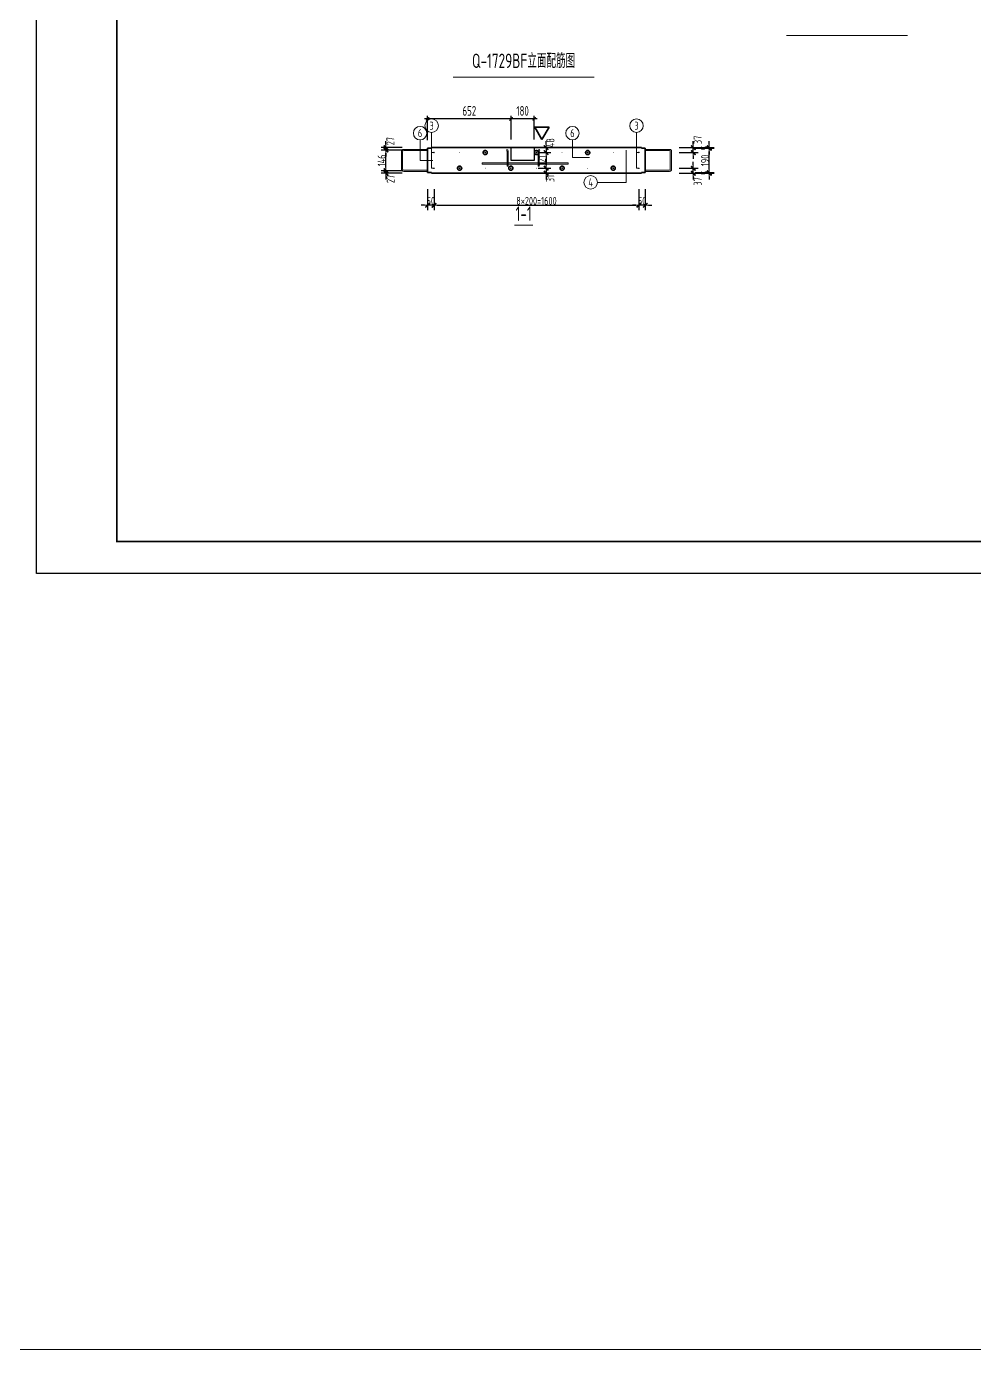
# Model space of a CAD drawing. Extents: x -85320 to 1679916, y -1321939 to 627.
# Drawn here: x 1023221 to 1052837, y -1211112 to -1169789 of the extents above; entities that cross this region are included whole.
import ezdxf
from ezdxf.enums import TextEntityAlignment as Align

# ---------------------------------------------------------------- set-up
doc = ezdxf.new("R2010")
doc.units = 0
doc.header["$LTSCALE"] = 1000
doc.linetypes.add('点划线', pattern=[1850, 1200, -300, 50, -300])
for name, color, linetype in [('BORDER', 7, 'Continuous'), ('TH', 7, 'Continuous'), ('打印线框', 7, 'Continuous'), ('拉模', 7, 'Continuous')]:
    doc.layers.add(name, color=color, linetype=linetype)
for name, color, linetype, lineweight in [('直线', 7, 'Continuous', 18), ('预制墙图名', 7, 'Continuous', 18), ('预制墙墙身水平筋', 130, 'Continuous', 18), ('预制墙墙身纵向受力筋', 1, 'Continuous', 18), ('预制墙墙身纵向非受力筋', 94, 'Continuous', 18), ('预制墙墙身附加筋', 94, 'Continuous', 18), ('预制墙拉筋', 130, 'Continuous', 18), ('预制墙详图孔洞', 9, '点划线', 18), ('预制墙详图标注', 3, 'Continuous', 18), ('预制墙详图轮廓', 3, 'Continuous', 35)]:
    doc.layers.add(name, color=color, linetype=linetype, lineweight=lineweight)
doc.styles.add('TSSD_Dimension', font='tssdeng.shx', dxfattribs={"width": 0.7, "bigfont": 'hztxt.shx'})
doc.styles.add('中西文等高字体', font='hztxt_e.shx', dxfattribs={"width": 0.7, "bigfont": 'hbhz.shx'})
doc.styles.add('样式 1', font='yjkeng.shx', dxfattribs={"width": 0.7, "bigfont": 'yjkchn.shx'})
doc.styles.add('样式 2', font='yjkeng.shx', dxfattribs={"width": 0.7, "bigfont": 'yjkchn.shx'})
doc.styles.add('设计院一', font='', dxfattribs={"width": 0.8})
doc.styles.get('设计院一').set_extended_font_data('SimSun')
doc.dimstyles.new('标注', dxfattribs={"dimtxt": 300, "dimasz": 100, "dimexe": 100, "dimexo": 250, "dimgap": 100, "dimtad": 1, "dimdec": 0, "dimlfac": 0.25, "dimzin": 0, "dimdsep": 46, "dimtxsty": 'TSSD_Dimension', "dimblk": 'ARCHTICK', "dimcen": 0, "dimdle": 100, "dimclrt": 7, "dimadec": 0, "dimazin": 0, "dimtfac": 1, "dimtdec": 0, "dimtix": 1, "dimtmove": 2, "dimatfit": 3, "dimfxl": 1, "dimtolj": 1, "dimtzin": 0, "dimarcsym": 0})
doc.dimstyles.new('盈建科结构', dxfattribs={"dimscale": 100, "dimtxt": 2.5, "dimasz": 1, "dimexe": 1.5, "dimexo": 0.625, "dimgap": 0.1, "dimtad": 1, "dimdec": 0, "dimrnd": 1, "dimzin": 0, "dimdsep": 46, "dimtxsty": '样式 1', "dimblk": '_yjkbk', "dimblk1": 'ARCHTICK', "dimblk2": 'ARCHTICK', "dimcen": 0.09, "dimadec": 0, "dimazin": 0, "dimtfac": 1, "dimtdec": 4, "dimtix": 1, "dimtmove": 2, "dimatfit": 3, "dimfxl": 1, "dimtolj": 1, "dimtzin": 0, "dimarcsym": 0})

# ---------------------------------------------------------------- blocks, each defined once
blk = doc.blocks.new('_yjkbk')
blk.add_line((-1, 0), (1.5, 0))
blk.add_lwpolyline([(-0.7, -0.7, 0.5, 0.5, 0), (0.7, 0.7, 0.5, 0.5, 0)], format="xyseb")
blk = doc.blocks.new('*D4320')
at = {"layer": 'Defpoints', "color": 0, "transparency": 16777216}
for p in [(1042352, -1174872), (1042552, -1174872), (1042352, -1175372)]:
    blk.add_point(p, dxfattribs=at)
at = {"layer": '预制墙详图标注', "color": 0, "lineweight": -2, "transparency": 16777216}
for p, q in [((1042352, -1174872), (1042352, -1175522)), ((1042552, -1174872), (1042552, -1175522)), ((1042252, -1175372), (1042152, -1175372)), ((1042552, -1175372), (1042352, -1175372)), ((1042652, -1175372), (1042752, -1175372))]:
    blk.add_line(p, q, dxfattribs=at)
at = {"layer": '预制墙详图标注', "color": 0, "lineweight": -2, "transparency": 16777216, "xscale": 100, "yscale": 100, "zscale": 100}
blk.add_blockref('_yjkbk', (1042352, -1175372), dxfattribs=at)
at = {"layer": '预制墙详图标注', "color": 0, "lineweight": -2, "transparency": 16777216, "xscale": 100, "yscale": 100, "zscale": 100, "rotation": 180}
blk.add_blockref('_yjkbk', (1042552, -1175372), dxfattribs=at)
at = {"layer": '预制墙详图标注', "color": 0, "transparency": 16777216, "insert": (1042452, -1175362), "char_height": 250, "attachment_point": 8, "style": '样式 1'}
blk.add_mtext('\\A1;50', dxfattribs=at)
blk = doc.blocks.new('_ArchTick')
at = {"color": 0, "linetype": 'ByBlock', "const_width": 0.4}
blk.add_lwpolyline([(-0.5, -0.5), (0.5, 0.5)], dxfattribs=at)
blk = doc.blocks.new('*D4321')
at = {"layer": 'Defpoints', "color": 0, "transparency": 16777216}
for p in [(1035952, -1174872), (1042352, -1174872), (1042352, -1175372)]:
    blk.add_point(p, dxfattribs=at)
at = {"layer": '预制墙详图标注', "color": 0, "lineweight": -2, "transparency": 16777216}
for p, q in [((1035952, -1174934), (1035952, -1175522)), ((1042352, -1174934), (1042352, -1175522)), ((1036052, -1175372), (1042252, -1175372))]:
    blk.add_line(p, q, dxfattribs=at)
at = {"layer": '预制墙详图标注', "color": 0, "lineweight": -2, "transparency": 16777216, "xscale": 100, "yscale": 100, "zscale": 100, "rotation": 180}
blk.add_blockref('_yjkbk', (1035952, -1175372), dxfattribs=at)
at = {"layer": '预制墙详图标注', "color": 0, "lineweight": -2, "transparency": 16777216, "xscale": 100, "yscale": 100, "zscale": 100}
blk.add_blockref('_yjkbk', (1042352, -1175372), dxfattribs=at)
at = {"layer": '预制墙详图标注', "color": 0, "transparency": 16777216, "insert": (1039152, -1175362), "char_height": 250, "attachment_point": 8, "style": '样式 1'}
blk.add_mtext('\\A1;8×200=1600', dxfattribs=at)
blk = doc.blocks.new('*D4322')
at = {"layer": 'Defpoints', "color": 0, "transparency": 16777216}
for p in [(1035752, -1174872), (1035952, -1174872), (1035752, -1175372)]:
    blk.add_point(p, dxfattribs=at)
at = {"layer": '预制墙详图标注', "color": 0, "lineweight": -2, "transparency": 16777216}
for p, q in [((1035752, -1174872), (1035752, -1175522)), ((1035952, -1174872), (1035952, -1175522)), ((1035652, -1175372), (1035552, -1175372)), ((1035952, -1175372), (1035752, -1175372)), ((1036052, -1175372), (1036152, -1175372))]:
    blk.add_line(p, q, dxfattribs=at)
at = {"layer": '预制墙详图标注', "color": 0, "lineweight": -2, "transparency": 16777216, "xscale": 100, "yscale": 100, "zscale": 100}
blk.add_blockref('_yjkbk', (1035752, -1175372), dxfattribs=at)
at = {"layer": '预制墙详图标注', "color": 0, "lineweight": -2, "transparency": 16777216, "xscale": 100, "yscale": 100, "zscale": 100, "rotation": 180}
blk.add_blockref('_yjkbk', (1035952, -1175372), dxfattribs=at)
at = {"layer": '预制墙详图标注', "color": 0, "transparency": 16777216, "insert": (1035852, -1175362), "char_height": 250, "attachment_point": 8, "style": '样式 1'}
blk.add_mtext('\\A1;50', dxfattribs=at)
blk = doc.blocks.new('*D4338')
at = {"layer": 'Defpoints', "color": 0, "transparency": 16777216}
for p in [(1034452, -1174296), (1034952, -1174296), (1034952, -1174372)]:
    blk.add_point(p, dxfattribs=at)
at = {"layer": '预制墙详图标注', "color": 0, "lineweight": -2, "transparency": 16777216}
for p, q in [((1034952, -1174296), (1034302, -1174296)), ((1034952, -1174372), (1034302, -1174372)), ((1034452, -1174196), (1034452, -1174096)), ((1034452, -1174372), (1034452, -1174296)), ((1034452, -1174472), (1034452, -1174572))]:
    blk.add_line(p, q, dxfattribs=at)
at = {"layer": '预制墙详图标注', "color": 0, "lineweight": -2, "transparency": 16777216, "xscale": 100, "yscale": 100, "zscale": 100}
for p, rotation in [((1034452, -1174296), 270), ((1034452, -1174372), 90)]:
    blk.add_blockref('_yjkbk', p, dxfattribs=dict(at, rotation=rotation))
at = {"layer": '预制墙详图标注', "color": 0, "transparency": 16777216, "insert": (1034720, -1174552), "char_height": 250, "attachment_point": 8, "rotation": 90, "style": '样式 1'}
blk.add_mtext('\\A1;27', dxfattribs=at)
blk = doc.blocks.new('*D4339')
at = {"layer": 'Defpoints', "color": 0, "transparency": 16777216}
for p in [(1034452, -1173648), (1034952, -1173648), (1034952, -1174296)]:
    blk.add_point(p, dxfattribs=at)
at = {"layer": '预制墙详图标注', "color": 0, "lineweight": -2, "transparency": 16777216}
for p, q in [((1034952, -1173648), (1034302, -1173648)), ((1034452, -1174196), (1034452, -1173748)), ((1034952, -1174296), (1034302, -1174296))]:
    blk.add_line(p, q, dxfattribs=at)
at = {"layer": '预制墙详图标注', "color": 0, "lineweight": -2, "transparency": 16777216, "xscale": 100, "yscale": 100, "zscale": 100}
for p, rotation in [((1034452, -1173648), 90), ((1034452, -1174296), 270)]:
    blk.add_blockref('_yjkbk', p, dxfattribs=dict(at, rotation=rotation))
at = {"layer": '预制墙详图标注', "color": 0, "transparency": 16777216, "insert": (1034442, -1173972), "char_height": 250, "attachment_point": 8, "rotation": 90, "style": '样式 1'}
blk.add_mtext('\\A1;146', dxfattribs=at)
blk = doc.blocks.new('*D4340')
at = {"layer": 'Defpoints', "color": 0, "transparency": 16777216}
for p in [(1034452, -1173572), (1034952, -1173572), (1034952, -1173648)]:
    blk.add_point(p, dxfattribs=at)
at = {"layer": '预制墙详图标注', "color": 0, "lineweight": -2, "transparency": 16777216}
for p, q in [((1034952, -1173572), (1034302, -1173572)), ((1034452, -1173472), (1034452, -1173372)), ((1034452, -1173648), (1034452, -1173572)), ((1034952, -1173648), (1034302, -1173648)), ((1034452, -1173748), (1034452, -1173848))]:
    blk.add_line(p, q, dxfattribs=at)
at = {"layer": '预制墙详图标注', "color": 0, "lineweight": -2, "transparency": 16777216, "xscale": 100, "yscale": 100, "zscale": 100}
for p, rotation in [((1034452, -1173572), 270), ((1034452, -1173648), 90)]:
    blk.add_blockref('_yjkbk', p, dxfattribs=dict(at, rotation=rotation))
at = {"layer": '预制墙详图标注', "color": 0, "transparency": 16777216, "insert": (1034717, -1173372), "char_height": 250, "attachment_point": 8, "rotation": 90, "style": '样式 1'}
blk.add_mtext('\\A1;27', dxfattribs=at)
blk = doc.blocks.new('*D4358')
at = {"layer": 'Defpoints', "color": 0, "transparency": 16777216}
for p in [(1039203, -1174216), (1039203, -1174372), (1039453, -1174372)]:
    blk.add_point(p, dxfattribs=at)
at = {"layer": '预制墙详图标注', "color": 0, "lineweight": -2, "transparency": 16777216}
for p, q in [((1039203, -1174216), (1039603, -1174216)), ((1039203, -1174372), (1039603, -1174372)), ((1039453, -1174116), (1039453, -1174016)), ((1039453, -1174216), (1039453, -1174372)), ((1039453, -1174472), (1039453, -1174572))]:
    blk.add_line(p, q, dxfattribs=at)
at = {"layer": '预制墙详图标注', "color": 0, "lineweight": -2, "transparency": 16777216, "xscale": 100, "yscale": 100, "zscale": 100}
for p, rotation in [((1039453, -1174216), 270), ((1039453, -1174372), 90)]:
    blk.add_blockref('_yjkbk', p, dxfattribs=dict(at, rotation=rotation))
at = {"layer": '预制墙详图标注', "color": 0, "transparency": 16777216, "insert": (1039713, -1174539), "char_height": 250, "attachment_point": 8, "rotation": 90, "style": '样式 1'}
blk.add_mtext('\\A1;31', dxfattribs=at)
blk = doc.blocks.new('*D4359')
at = {"layer": 'Defpoints', "color": 0, "transparency": 16777216}
for p in [(1039203, -1173728), (1039203, -1174216), (1039453, -1174216)]:
    blk.add_point(p, dxfattribs=at)
at = {"layer": '预制墙详图标注', "color": 0, "lineweight": -2, "transparency": 16777216}
for p, q in [((1039203, -1173728), (1039603, -1173728)), ((1039453, -1173828), (1039453, -1174116)), ((1039203, -1174216), (1039603, -1174216))]:
    blk.add_line(p, q, dxfattribs=at)
at = {"layer": '预制墙详图标注', "color": 0, "lineweight": -2, "transparency": 16777216, "xscale": 100, "yscale": 100, "zscale": 100}
for p, rotation in [((1039453, -1173728), 90), ((1039453, -1174216), 270)]:
    blk.add_blockref('_yjkbk', p, dxfattribs=dict(at, rotation=rotation))
at = {"layer": '预制墙详图标注', "color": 0, "transparency": 16777216, "insert": (1039443, -1173972), "char_height": 250, "attachment_point": 8, "rotation": 90, "style": '样式 1'}
blk.add_mtext('\\A1;121', dxfattribs=at)
blk = doc.blocks.new('*D4360')
at = {"layer": 'Defpoints', "color": 0, "transparency": 16777216}
for p in [(1039203, -1173572), (1039203, -1173728), (1039453, -1173728)]:
    blk.add_point(p, dxfattribs=at)
at = {"layer": '预制墙详图标注', "color": 0, "lineweight": -2, "transparency": 16777216}
for p, q in [((1039203, -1173572), (1039603, -1173572)), ((1039453, -1173472), (1039453, -1173372)), ((1039453, -1173572), (1039453, -1173728)), ((1039203, -1173728), (1039603, -1173728)), ((1039453, -1173828), (1039453, -1173928))]:
    blk.add_line(p, q, dxfattribs=at)
at = {"layer": '预制墙详图标注', "color": 0, "lineweight": -2, "transparency": 16777216, "xscale": 100, "yscale": 100, "zscale": 100}
for p, rotation in [((1039453, -1173572), 270), ((1039453, -1173728), 90)]:
    blk.add_blockref('_yjkbk', p, dxfattribs=dict(at, rotation=rotation))
at = {"layer": '预制墙详图标注', "color": 0, "transparency": 16777216, "insert": (1039713, -1173419), "char_height": 250, "attachment_point": 8, "rotation": 90, "style": '样式 1'}
blk.add_mtext('\\A1;48', dxfattribs=at)
blk = doc.blocks.new('图框1')
at = {"color": 7}
for p, q in [((1433679, -783089), (1425679, -783089)), ((1425679, -783089), (1425679, -823089)), ((1426679, -786689), (1426679, -783089)), ((1427679, -786689), (1427679, -783089)), ((1433679, -783089), (1433679, -823089)), ((1433679, -823089), (1433679, -783089)), ((1433679, -783089), (1433679, -823089)), ((1433679, -823089), (1433679, -783089)), ((1433679, -783989), (1425679, -783989)), ((1433679, -784889), (1425679, -784889)), ((1433679, -785789), (1425679, -785789)), ((1433679, -786689), (1425679, -786689)), ((1433679, -794189), (1425679, -794189)), ((1433679, -800789), (1425679, -800789)), ((1433679, -804289), (1425679, -804289)), ((1433679, -807789), (1425679, -807789)), ((1427879, -814089), (1427879, -807789)), ((1430679, -814089), (1430679, -807789)), ((1433679, -808689), (1425679, -808689)), ((1433679, -809589), (1425679, -809589)), ((1433679, -810489), (1425679, -810489)), ((1433679, -811389), (1425679, -811389)), ((1433679, -812289), (1425679, -812289)), ((1433679, -813189), (1425679, -813189)), ((1433679, -814089), (1425679, -814089)), ((1427879, -823089), (1427879, -814089)), ((1433679, -814089), (1431691, -814089)), ((1433679, -815889), (1425679, -815889)), ((1433679, -817689), (1425679, -817689)), ((1433679, -819489), (1425679, -819489)), ((1433679, -821289), (1425679, -821289)), ((1430279, -823089), (1430279, -821289)), ((1432079, -823089), (1432079, -821289)), ((1433679, -822189), (1425679, -822189)), ((1425679, -823089), (1433679, -823089)), ((1425679, -823089), (1433679, -823089))]:
    blk.add_line(p, q, dxfattribs=at)
at = {"layer": 'BORDER', "const_width": 50}
blk.add_lwpolyline([(1377779, -823089), (1377779, -783089), (1433679, -783089), (1433679, -823089)], close=True, dxfattribs=at)
at = {"color": 7, "style": '设计院一'}
for s, height, p in [('版本', 300, (1426237, -786289)), ('日期', 300, (1427179, -786289)), ('修改原因或内容', 300, (1430679, -786289)), ('Rev.', 200, (1426237, -786589)), ('Date', 200, (1427179, -786589)), ('Reason or Content', 200, (1430679, -786589)), ('生产单位', 300, (1426829, -814989)), ('Client', 200, (1426829, -815289)), ('项目名称', 300, (1426829, -816789)), ('Project', 200, (1426829, -817089)), ('子项名称', 300, (1426829, -818589)), ('Sub Project', 200, (1426829, -818889)), ('图  名', 300, (1426829, -820389)), ('Title', 200, (1426829, -820689)), ('工  号', 300, (1426829, -821789)), ('图  别', 300, (1431179, -821789)), ('Project No.', 200, (1426829, -822089)), ('Discipline', 200, (1431179, -822089)), ('日  期', 300, (1426829, -822689)), ('图  号', 300, (1431179, -822689)), ('Date', 200, (1426829, -822989)), ('Drawing No.', 200, (1431179, -822989))]:
    blk.add_text(s, height=height, dxfattribs=at).set_placement(p, align=Align.CENTER)
for s, height, p in [('审图章', 300, (1425879, -786989)), ('Trial Stamp', 200, (1427243, -786989)), ('设计单位', 300, (1425879, -794489)), ('Design Institute', 200, (1427708, -794489)), ('出图专用章', 300, (1425879, -801089)), ('Release Stamp', 200, (1428118, -801089))]:
    blk.add_text(s, height=height, dxfattribs=at).set_placement(p, align=Align.MIDDLE_LEFT)
at = {"layer": 'TH', "color": 2, "style": '中西文等高字体', "width": 0.7}
for s, p in [('秦皇岛永瑞装配式建筑科技有限公司', (1428359, -818709)), ('泰丰·首府二期', (1429517, -820439))]:
    blk.add_text(s, height=440, dxfattribs=at).set_placement(p, align=Align.BOTTOM_LEFT)
blk = doc.blocks.new('*D4383')
at = {"layer": 'Defpoints', "color": 0, "transparency": 16777216}
for p in [(1038359, -1172676), (1038359, -1173572), (1039079, -1173572)]:
    blk.add_point(p, dxfattribs=at)
at = {"layer": '拉模', "color": 0, "lineweight": -2, "transparency": 16777216}
for p, q in [((1039179, -1172676), (1038259, -1172676)), ((1038359, -1173322), (1038359, -1172576)), ((1039079, -1173322), (1039079, -1172576))]:
    blk.add_line(p, q, dxfattribs=at)
at = {"layer": '拉模', "color": 0, "lineweight": -2, "transparency": 16777216, "xscale": 100, "yscale": 100, "zscale": 100, "rotation": 180}
blk.add_blockref('_ArchTick', (1038359, -1172676), dxfattribs=at)
at = {"layer": '拉模', "color": 0, "lineweight": -2, "transparency": 16777216, "xscale": 100, "yscale": 100, "zscale": 100}
blk.add_blockref('_ArchTick', (1039079, -1172676), dxfattribs=at)
at = {"layer": '拉模', "color": 7, "lineweight": 0, "transparency": 16777216, "insert": (1038719, -1172426), "char_height": 300, "attachment_point": 5, "style": 'TSSD_Dimension'}
blk.add_mtext('\\A1;180', dxfattribs=at)
blk = doc.blocks.new('*D4384')
at = {"layer": 'Defpoints', "color": 0, "transparency": 16777216}
for p in [(1035752, -1172676), (1038359, -1173572), (1035752, -1173592)]:
    blk.add_point(p, dxfattribs=at)
at = {"layer": '拉模', "color": 0, "lineweight": -2, "transparency": 16777216}
for p, q in [((1038459, -1172676), (1035652, -1172676)), ((1035752, -1173342), (1035752, -1172576)), ((1038359, -1173322), (1038359, -1172576))]:
    blk.add_line(p, q, dxfattribs=at)
at = {"layer": '拉模', "color": 0, "lineweight": -2, "transparency": 16777216, "xscale": 100, "yscale": 100, "zscale": 100, "rotation": 180}
blk.add_blockref('_ArchTick', (1035752, -1172676), dxfattribs=at)
at = {"layer": '拉模', "color": 0, "lineweight": -2, "transparency": 16777216, "xscale": 100, "yscale": 100, "zscale": 100}
blk.add_blockref('_ArchTick', (1038359, -1172676), dxfattribs=at)
at = {"layer": '拉模', "color": 7, "lineweight": 0, "transparency": 16777216, "insert": (1037055, -1172426), "char_height": 300, "attachment_point": 5, "style": 'TSSD_Dimension'}
blk.add_mtext('\\A1;652', dxfattribs=at)
blk = doc.blocks.new('闭口大左')
at = {"layer": '预制墙墙身水平筋', "color": 4, "lineweight": 0}
for p, q in [((1052669, -854687), (1052669, -855255)), ((1052709, -854687), (1052709, -855255))]:
    blk.add_line(p, q, dxfattribs=at)
at = {"layer": '预制墙墙身水平筋', "lineweight": 0}
for p, q in [((1052729, -854627), (1053489, -854627)), ((1052729, -854627), (1053489, -854627)), ((1052729, -854627), (1053489, -854627)), ((1052729, -854627), (1053489, -854627)), ((1052729, -854627), (1053489, -854627)), ((1052729, -854627), (1053489, -854627)), ((1052729, -854627), (1053489, -854627)), ((1052729, -854627), (1053489, -854627)), ((1052729, -854627), (1053489, -854627)), ((1052729, -854627), (1053489, -854627)), ((1052729, -854627), (1053489, -854627)), ((1052729, -854627), (1053489, -854627)), ((1052729, -854627), (1053489, -854627)), ((1052729, -854627), (1053489, -854627)), ((1052729, -854627), (1053489, -854627)), ((1053489, -854667), (1052729, -854667)), ((1053489, -854667), (1052729, -854667)), ((1053489, -854667), (1052729, -854667)), ((1053489, -854667), (1052729, -854667)), ((1053489, -854667), (1052729, -854667)), ((1053489, -854667), (1052729, -854667)), ((1053489, -854667), (1052729, -854667)), ((1053489, -854667), (1052729, -854667)), ((1053489, -854667), (1052729, -854667)), ((1053489, -854667), (1052729, -854667)), ((1053489, -854667), (1052729, -854667)), ((1053489, -854667), (1052729, -854667)), ((1053489, -854667), (1052729, -854667)), ((1053489, -854667), (1052729, -854667)), ((1053489, -854667), (1052729, -854667)), ((1052729, -855275), (1053489, -855275)), ((1053489, -855315), (1052729, -855315))]:
    blk.add_line(p, q, dxfattribs=at)
for centre, radius, start, end in [((1052729, -854687), 60, 90, 180), ((1052729, -854687), 60, 90, 180), ((1052729, -854687), 60, 90, 180), ((1052729, -854687), 60, 90, 180), ((1052729, -854687), 60, 90, 180), ((1052729, -854687), 60, 90, 180), ((1052729, -854687), 60, 90, 180), ((1052729, -854687), 60, 90, 180), ((1052729, -854687), 60, 90, 180), ((1052729, -854687), 60, 90, 180), ((1052729, -854687), 60, 90, 180), ((1052729, -854687), 60, 90, 180), ((1052729, -854687), 60, 90, 180), ((1052729, -854687), 60, 90, 180), ((1052729, -854687), 20, 90, 180), ((1052729, -854687), 20, 90, 180), ((1052729, -854687), 20, 90, 180), ((1052729, -854687), 20, 90, 180), ((1052729, -854687), 20, 90, 180), ((1052729, -854687), 20, 90, 180), ((1052729, -854687), 20, 90, 180), ((1052729, -854687), 20, 90, 180), ((1052729, -854687), 20, 90, 180), ((1052729, -854687), 20, 90, 180), ((1052729, -854687), 20, 90, 180), ((1052729, -854687), 20, 90, 180), ((1052729, -854687), 20, 90, 180), ((1052729, -854687), 20, 90, 180), ((1052729, -855255), 60, 180, 270), ((1052729, -855255), 20, 180, 270)]:
    blk.add_arc(centre, radius, start, end, dxfattribs=at)
blk = doc.blocks.new('u闭口大右')
at = {"layer": '预制墙墙身水平筋', "lineweight": 0}
for p, q in [((1059089, -854627), (1059833, -854627)), ((1059089, -854627), (1059833, -854627)), ((1059089, -854627), (1059833, -854627)), ((1059089, -854627), (1059833, -854627)), ((1059089, -854627), (1059833, -854627)), ((1059089, -854627), (1059833, -854627)), ((1059089, -854627), (1059833, -854627)), ((1059089, -854627), (1059833, -854627)), ((1059089, -854627), (1059833, -854627)), ((1059089, -854627), (1059833, -854627)), ((1059089, -854627), (1059833, -854627)), ((1059089, -854627), (1059833, -854627)), ((1059089, -854627), (1059833, -854627)), ((1059089, -854627), (1059833, -854627)), ((1059089, -854627), (1059833, -854627)), ((1059833, -854667), (1059089, -854667)), ((1059833, -854667), (1059089, -854667)), ((1059833, -854667), (1059089, -854667)), ((1059833, -854667), (1059089, -854667)), ((1059833, -854667), (1059089, -854667)), ((1059833, -854667), (1059089, -854667)), ((1059833, -854667), (1059089, -854667)), ((1059833, -854667), (1059089, -854667)), ((1059833, -854667), (1059089, -854667)), ((1059833, -854667), (1059089, -854667)), ((1059833, -854667), (1059089, -854667)), ((1059833, -854667), (1059089, -854667)), ((1059833, -854667), (1059089, -854667)), ((1059833, -854667), (1059089, -854667)), ((1059833, -854667), (1059089, -854667)), ((1059869, -854732), (1059869, -854703)), ((1059869, -854732), (1059869, -854703)), ((1059869, -854732), (1059869, -854703)), ((1059869, -854732), (1059869, -854703)), ((1059869, -854732), (1059869, -854703)), ((1059869, -854732), (1059869, -854703)), ((1059869, -854732), (1059869, -854703)), ((1059869, -854732), (1059869, -854703)), ((1059869, -854732), (1059869, -854703)), ((1059869, -854732), (1059869, -854703)), ((1059869, -854732), (1059869, -854703)), ((1059869, -854732), (1059869, -854703)), ((1059869, -854732), (1059869, -854703)), ((1059869, -854732), (1059869, -854703)), ((1059869, -854732), (1059869, -854703)), ((1059909, -854703), (1059909, -854732)), ((1059909, -854703), (1059909, -854732)), ((1059909, -854703), (1059909, -854732)), ((1059909, -854703), (1059909, -854732)), ((1059909, -854703), (1059909, -854732)), ((1059909, -854703), (1059909, -854732)), ((1059909, -854703), (1059909, -854732)), ((1059909, -854703), (1059909, -854732)), ((1059909, -854703), (1059909, -854732)), ((1059909, -854703), (1059909, -854732)), ((1059909, -854703), (1059909, -854732)), ((1059909, -854703), (1059909, -854732)), ((1059909, -854703), (1059909, -854732)), ((1059909, -854703), (1059909, -854732)), ((1059909, -854703), (1059909, -854732)), ((1059089, -855275), (1059833, -855275)), ((1059089, -855275), (1059833, -855275)), ((1059089, -855275), (1059833, -855275)), ((1059089, -855275), (1059833, -855275)), ((1059089, -855275), (1059833, -855275)), ((1059089, -855275), (1059833, -855275)), ((1059089, -855275), (1059833, -855275)), ((1059089, -855275), (1059833, -855275)), ((1059089, -855275), (1059833, -855275)), ((1059089, -855275), (1059833, -855275)), ((1059089, -855275), (1059833, -855275)), ((1059089, -855275), (1059833, -855275)), ((1059089, -855275), (1059833, -855275)), ((1059089, -855275), (1059833, -855275)), ((1059089, -855275), (1059833, -855275)), ((1059833, -855315), (1059089, -855315))]:
    blk.add_line(p, q, dxfattribs=at)
at = {"layer": '预制墙墙身水平筋', "color": 4, "lineweight": 0}
for p, q in [((1059869, -854703), (1059869, -855238)), ((1059909, -854703), (1059909, -855238))]:
    blk.add_line(p, q, dxfattribs=at)
at = {"layer": '预制墙墙身水平筋', "lineweight": 0}
for centre, radius, start, end in [((1059833, -854703), 76.6, 360, 90), ((1059833, -854703), 76.6, 360, 90), ((1059833, -854703), 76.6, 360, 90), ((1059833, -854703), 76.6, 360, 90), ((1059833, -854703), 76.6, 360, 90), ((1059833, -854703), 76.6, 360, 90), ((1059833, -854703), 76.6, 360, 90), ((1059833, -854703), 76.6, 360, 90), ((1059833, -854703), 76.6, 360, 90), ((1059833, -854703), 76.6, 360, 90), ((1059833, -854703), 76.6, 360, 90), ((1059833, -854703), 76.6, 360, 90), ((1059833, -854703), 76.6, 360, 90), ((1059833, -854703), 76.6, 360, 90), ((1059833, -854703), 36.6, 360, 90), ((1059833, -854703), 36.6, 360, 90), ((1059833, -854703), 36.6, 360, 90), ((1059833, -854703), 36.6, 360, 90), ((1059833, -854703), 36.6, 360, 90), ((1059833, -854703), 36.6, 360, 90), ((1059833, -854703), 36.6, 360, 90), ((1059833, -854703), 36.6, 360, 90), ((1059833, -854703), 36.6, 360, 90), ((1059833, -854703), 36.6, 360, 90), ((1059833, -854703), 36.6, 360, 90), ((1059833, -854703), 36.6, 360, 90), ((1059833, -854703), 36.6, 360, 90), ((1059833, -854703), 36.6, 360, 90), ((1059833, -855238), 76.6, 270, 0), ((1059833, -855238), 76.6, 270, 0), ((1059833, -855238), 76.6, 270, 0), ((1059833, -855238), 76.6, 270, 0), ((1059833, -855238), 76.6, 270, 0), ((1059833, -855238), 76.6, 270, 0), ((1059833, -855238), 76.6, 270, 0), ((1059833, -855238), 76.6, 270, 0), ((1059833, -855238), 76.6, 270, 0), ((1059833, -855238), 76.6, 270, 0), ((1059833, -855238), 76.6, 270, 0), ((1059833, -855238), 76.6, 270, 0), ((1059833, -855238), 76.6, 270, 0), ((1059833, -855238), 36.6, 270, 0), ((1059833, -855238), 76.6, 270, 0)]:
    blk.add_arc(centre, radius, start, end, dxfattribs=at)
blk = doc.blocks.new('手孔弯筋')
at = {"layer": '预制墙墙身水平筋', "color": 4, "lineweight": 0}
blk.add_line((1057610, -855147), (1057650, -855147), dxfattribs=at)
at = {"layer": '预制墙拉筋', "lineweight": 0}
for p, q in [((1057610, -854684), (1057610, -855147)), ((1057650, -855147), (1057650, -854684))]:
    blk.add_line(p, q, dxfattribs=at)
for radius in [57.5, 17.5]:
    blk.add_arc((1057592, -854684), radius, 360, 90, dxfattribs=at)
blk = doc.blocks.new('*D4390')
at = {"layer": 'Defpoints', "color": 0, "transparency": 16777216}
for p in [(1043552, -1174216), (1043552, -1174372), (1044052, -1174216)]:
    blk.add_point(p, dxfattribs=at)
at = {"layer": '预制墙详图标注', "color": 0, "lineweight": -2, "transparency": 16777216}
for p, q in [((1043614, -1174216), (1044202, -1174216)), ((1043614, -1174372), (1044202, -1174372)), ((1044052, -1174116), (1044052, -1174016)), ((1044052, -1174372), (1044052, -1174216)), ((1044052, -1174472), (1044052, -1174572))]:
    blk.add_line(p, q, dxfattribs=at)
at = {"layer": '预制墙详图标注', "color": 0, "lineweight": -2, "transparency": 16777216, "xscale": 100, "yscale": 100, "zscale": 100}
for p, rotation in [((1044052, -1174216), 270), ((1044052, -1174372), 90)]:
    blk.add_blockref('_yjkbk', p, dxfattribs=dict(at, rotation=rotation))
at = {"layer": '预制墙详图标注', "color": 0, "transparency": 16777216, "insert": (1044312, -1174628), "char_height": 250, "attachment_point": 8, "rotation": 90, "style": '样式 1'}
blk.add_mtext('\\A1;37', dxfattribs=at)
blk = doc.blocks.new('*D4391')
at = {"layer": 'Defpoints', "color": 0, "transparency": 16777216}
for p in [(1043552, -1173572), (1044052, -1173572), (1043552, -1173728)]:
    blk.add_point(p, dxfattribs=at)
at = {"layer": '预制墙详图标注', "color": 0, "lineweight": -2, "transparency": 16777216}
for p, q in [((1043614, -1173572), (1044202, -1173572)), ((1044052, -1173472), (1044052, -1173372)), ((1044052, -1173728), (1044052, -1173572)), ((1043614, -1173728), (1044202, -1173728)), ((1044052, -1173828), (1044052, -1173928))]:
    blk.add_line(p, q, dxfattribs=at)
at = {"layer": '预制墙详图标注', "color": 0, "lineweight": -2, "transparency": 16777216, "xscale": 100, "yscale": 100, "zscale": 100}
for p, rotation in [((1044052, -1173572), 270), ((1044052, -1173728), 90)]:
    blk.add_blockref('_yjkbk', p, dxfattribs=dict(at, rotation=rotation))
at = {"layer": '预制墙详图标注', "color": 0, "transparency": 16777216, "insert": (1044312, -1173330), "char_height": 250, "attachment_point": 8, "rotation": 90, "style": '样式 1'}
blk.add_mtext('\\A1;37', dxfattribs=at)
blk = doc.blocks.new('*D4392')
at = {"layer": 'Defpoints', "color": 0, "transparency": 16777216}
for p in [(1044052, -1173592), (1044552, -1173592), (1044052, -1174352)]:
    blk.add_point(p, dxfattribs=at)
at = {"layer": '预制墙详图标注', "color": 0, "lineweight": -2, "transparency": 16777216}
for p, q in [((1044114, -1173592), (1044702, -1173592)), ((1044552, -1174252), (1044552, -1173692)), ((1044114, -1174352), (1044702, -1174352))]:
    blk.add_line(p, q, dxfattribs=at)
at = {"layer": '预制墙详图标注', "color": 0, "lineweight": -2, "transparency": 16777216, "xscale": 100, "yscale": 100, "zscale": 100}
for p, rotation in [((1044552, -1173592), 90), ((1044552, -1174352), 270)]:
    blk.add_blockref('_yjkbk', p, dxfattribs=dict(at, rotation=rotation))
at = {"layer": '预制墙详图标注', "color": 0, "transparency": 16777216, "insert": (1044542, -1173972), "char_height": 250, "attachment_point": 8, "rotation": 90, "style": '样式 1'}
blk.add_mtext('\\A1;190', dxfattribs=at)
blk = doc.blocks.new('*D4393')
at = {"layer": 'Defpoints', "color": 0, "transparency": 16777216}
for p in [(1044052, -1173572), (1044552, -1173572), (1044052, -1173592)]:
    blk.add_point(p, dxfattribs=at)
at = {"layer": '预制墙详图标注', "color": 0, "lineweight": -2, "transparency": 16777216}
for p, q in [((1044114, -1173572), (1044702, -1173572)), ((1044552, -1173472), (1044552, -1173372)), ((1044552, -1173592), (1044552, -1173572)), ((1044114, -1173592), (1044702, -1173592)), ((1044552, -1173692), (1044552, -1173792))]:
    blk.add_line(p, q, dxfattribs=at)
at = {"layer": '预制墙详图标注', "color": 0, "lineweight": -2, "transparency": 16777216, "xscale": 100, "yscale": 100, "zscale": 100}
for p, rotation in [((1044552, -1173592), 90), ((1044552, -1173572), 270)]:
    blk.add_blockref('_yjkbk', p, dxfattribs=dict(at, rotation=rotation))
at = {"layer": '预制墙详图标注', "color": 0, "transparency": 16777216, "insert": (1044542, -1173582), "char_height": 250, "attachment_point": 8, "rotation": 90, "style": '样式 1'}
blk.add_mtext('\\A1;5', dxfattribs=at)
blk = doc.blocks.new('*D4394')
at = {"layer": 'Defpoints', "color": 0, "transparency": 16777216}
for p in [(1044052, -1174352), (1044052, -1174372), (1044552, -1174352)]:
    blk.add_point(p, dxfattribs=at)
at = {"layer": '预制墙详图标注', "color": 0, "lineweight": -2, "transparency": 16777216}
for p, q in [((1044114, -1174352), (1044702, -1174352)), ((1044114, -1174372), (1044702, -1174372)), ((1044552, -1174252), (1044552, -1174152)), ((1044552, -1174372), (1044552, -1174352)), ((1044552, -1174472), (1044552, -1174572))]:
    blk.add_line(p, q, dxfattribs=at)
at = {"layer": '预制墙详图标注', "color": 0, "lineweight": -2, "transparency": 16777216, "xscale": 100, "yscale": 100, "zscale": 100}
for p, rotation in [((1044552, -1174372), 90), ((1044552, -1174352), 270)]:
    blk.add_blockref('_yjkbk', p, dxfattribs=dict(at, rotation=rotation))
at = {"layer": '预制墙详图标注', "color": 0, "transparency": 16777216, "insert": (1044542, -1174362), "char_height": 250, "attachment_point": 8, "rotation": 90, "style": '样式 1'}
blk.add_mtext('\\A1;5', dxfattribs=at)

msp = doc.modelspace()

# ---------------------------------------------------------------- linework, layer by layer
at = {"layer": '打印线框', "color": 1}
msp.add_lwpolyline([(1023539.777, -1186871.679), (1023539.777, -1144871.679), (1082939.777, -1144871.679), (1082939.777, -1186871.679)], close=True, dxfattribs=at)
at = {"layer": '拉模', "color": 6}
msp.add_lwpolyline([(1039078.564, -1173971.566), (1038358.564, -1173971.566), (1038358.564, -1173571.566), (1039078.564, -1173571.566)], close=True, dxfattribs=at)
at = {"layer": '直线', "lineweight": 18}
for p, q in [((1035951.889, -1173723.566), (1035876.889, -1173723.566)), ((1042351.889, -1173723.566), (1042276.889, -1173723.566)), ((1041951.889, -1174295.566), (1041951.889, -1174657.566))]:
    msp.add_line(p, q, dxfattribs=at)
for points in [[(1035951.889, -1174219.566), (1035876.889, -1174219.566), (1035876.889, -1173098.566)], [(1042351.889, -1174219.566), (1042276.889, -1174219.566), (1042276.889, -1173098.566)], [(1035915.889, -1173971.566), (1035515.889, -1173971.566), (1035515.889, -1173331.566)], [(1040809.889, -1173881.648), (1040275.889, -1173881.648), (1040275.889, -1173331.566)], [(1041951.889, -1173647.566), (1041951.889, -1174657.566), (1041053.889, -1174657.566)]]:
    msp.add_lwpolyline(points, dxfattribs=at)
for centre in [(1035876.889, -1172888.566), (1042276.889, -1172888.566), (1035515.889, -1173121.566), (1040275.889, -1173121.566), (1040843.889, -1174657.566)]:
    msp.add_circle(centre, 210, dxfattribs=at)
at = {"layer": '预制墙图名', "lineweight": 18}
for p, q in [((1050739.967, -1170069.7), (1046963.81, -1170069.7)), ((1040957.329, -1171369.7), (1036546.448, -1171369.7)), ((1039036.6, -1175996.566), (1038467.177, -1175996.566))]:
    msp.add_line(p, q, dxfattribs=at)
at = {"layer": '预制墙墙身水平筋', "color": 4}
for points in [[(993126.888, -1050834.805), (1679915.705, -1050834.805), (1679915.705, -1211112.227), (993126.888, -1211112.227)], [(1040142.564, -1174047.533), (1037452.058, -1174047.533), (1037452.058, -1174087.533), (1040142.564, -1174087.533)]]:
    msp.add_lwpolyline(points, close=True, dxfattribs=at)
at = {"layer": '预制墙墙身水平筋', "lineweight": 18, "const_width": 0.18}
for points in [[(1038214.942, -1173627.566), (1035751.889, -1173627.566)], [(1035751.889, -1173667.566), (1038214.942, -1173667.566)], [(1042551.889, -1173627.566), (1039258.85, -1173627.566)], [(1039258.85, -1173667.566), (1042551.889, -1173667.566)], [(1042551.889, -1174275.566), (1035751.889, -1174275.566)], [(1035751.889, -1174315.566), (1042551.889, -1174315.566)]]:
    msp.add_lwpolyline(points, dxfattribs=at)
at = {"layer": '预制墙墙身纵向受力筋', "lineweight": 18, "const_width": 28}
for points in [[(1037537.889, -1173727.566, -1), (1037565.889, -1173727.566, -1)], [(1039137.889, -1173727.566, -1), (1039165.889, -1173727.566, -1)], [(1040737.889, -1173727.566, -1), (1040765.889, -1173727.566, -1)], [(1036737.889, -1174215.566, -1), (1036765.889, -1174215.566, -1)], [(1038337.889, -1174215.566, -1), (1038365.889, -1174215.566, -1)], [(1039937.889, -1174215.566, -1), (1039965.889, -1174215.566, -1)], [(1041537.889, -1174215.566, -1), (1041565.889, -1174215.566, -1)]]:
    msp.add_lwpolyline(points, format="xyb", close=True, dxfattribs=at)
at = {"layer": '预制墙墙身纵向非受力筋', "lineweight": 18, "const_width": 12}
for points in [[(1036745.889, -1173727.566, -1), (1036757.889, -1173727.566, -1)], [(1038345.889, -1173727.566, -1), (1038357.889, -1173727.566, -1)], [(1039945.889, -1173727.566, -1), (1039957.889, -1173727.566, -1)], [(1041545.889, -1173727.566, -1), (1041557.889, -1173727.566, -1)], [(1037545.889, -1174215.566, -1), (1037557.889, -1174215.566, -1)], [(1039145.889, -1174215.566, -1), (1039157.889, -1174215.566, -1)], [(1040745.889, -1174215.566, -1), (1040757.889, -1174215.566, -1)]]:
    msp.add_lwpolyline(points, format="xyb", close=True, dxfattribs=at)
at = {"layer": '预制墙墙身附加筋', "lineweight": 18, "const_width": 24}
for points in [[(1035939.889, -1173723.566, -1), (1035963.889, -1173723.566, -1)], [(1042339.889, -1173723.566, -1), (1042363.889, -1173723.566, -1)], [(1035939.889, -1174219.566, -1), (1035963.889, -1174219.566, -1)], [(1042339.889, -1174219.566, -1), (1042363.889, -1174219.566, -1)]]:
    msp.add_lwpolyline(points, format="xyb", close=True, dxfattribs=at)
at = {"layer": '预制墙拉筋', "lineweight": 18, "const_width": 0.18}
for points in [[(1036035.259, -1174231.924), (1035980.145, -1174309.836, -0.24342753), (1035945.886, -1174327.566), (1035930.887, -1174327.566), (1035930.887, -1174329.568, -0.414213568), (1035929.886, -1174328.567), (1035931.889, -1174328.567), (1035931.889, -1173629.563, -0.414213568), (1035945.886, -1173615.566), (1035960.885, -1173615.566, -0.24342753), (1035971.483, -1173621.051), (1036035.259, -1173711.207), (1036061.383, -1173692.727), (1035997.608, -1173602.571, 0.24342753), (1035960.885, -1173583.566), (1035945.886, -1173583.566, 0.414213568), (1035899.889, -1173629.563), (1035899.889, -1174328.567, 0.414213568), (1035930.887, -1174359.566), (1035945.886, -1174359.566, 0.24342753), (1036006.27, -1174328.316), (1036061.383, -1174250.404)], [(1038280.394, -1174250.404), (1038335.508, -1174328.316, 0.24342753), (1038395.891, -1174359.566), (1038410.89, -1174359.566, 0.414213568), (1038441.889, -1174328.567), (1038441.889, -1173629.563, 0.414213568), (1038395.891, -1173583.566), (1038380.892, -1173583.566, 0.24342753), (1038344.169, -1173602.571), (1038280.394, -1173692.727), (1038306.519, -1173711.207), (1038370.294, -1173621.051, -0.24342753), (1038380.892, -1173615.566), (1038395.891, -1173615.566, -0.414213568), (1038409.889, -1173629.563), (1038409.889, -1174328.567), (1038411.891, -1174328.567, -0.414213568), (1038410.89, -1174329.568), (1038410.89, -1174327.566), (1038395.891, -1174327.566, -0.24342753), (1038361.632, -1174309.836), (1038306.519, -1174231.924)], [(1040680.394, -1174250.404), (1040735.508, -1174328.316, 0.24342753), (1040795.891, -1174359.566), (1040810.89, -1174359.566, 0.414213568), (1040841.889, -1174328.567), (1040841.889, -1173629.563, 0.414213568), (1040795.891, -1173583.566), (1040780.892, -1173583.566, 0.24342753), (1040744.169, -1173602.571), (1040680.394, -1173692.727), (1040706.519, -1173711.207), (1040770.294, -1173621.051, -0.24342753), (1040780.892, -1173615.566), (1040795.891, -1173615.566, -0.414213568), (1040809.889, -1173629.563), (1040809.889, -1174328.567), (1040811.891, -1174328.567, -0.414213568), (1040810.89, -1174329.568), (1040810.89, -1174327.566), (1040795.891, -1174327.566, -0.24342753), (1040761.632, -1174309.836), (1040706.519, -1174231.924)], [(1042242.394, -1174250.404), (1042297.508, -1174328.316, 0.24342753), (1042357.891, -1174359.566), (1042372.89, -1174359.566, 0.414213568), (1042403.889, -1174328.567), (1042403.889, -1173629.563, 0.414213568), (1042357.891, -1173583.566), (1042342.892, -1173583.566, 0.24342753), (1042306.169, -1173602.571), (1042242.394, -1173692.727), (1042268.519, -1173711.207), (1042332.294, -1173621.051, -0.24342753), (1042342.892, -1173615.566), (1042357.891, -1173615.566, -0.414213568), (1042371.889, -1173629.563), (1042371.889, -1174328.567), (1042373.891, -1174328.567, -0.414213568), (1042372.89, -1174329.568), (1042372.89, -1174327.566), (1042357.891, -1174327.566, -0.24342753), (1042323.632, -1174309.836), (1042268.519, -1174231.924)]]:
    msp.add_lwpolyline(points, format="xyb", close=True, dxfattribs=at)
at = {"layer": '预制墙详图孔洞', "lineweight": 35}
for centre in [(1037551.889, -1173727.566), (1039151.889, -1173727.566), (1040751.889, -1173727.566), (1036751.889, -1174215.566), (1038351.889, -1174215.566), (1039951.889, -1174215.566), (1041551.889, -1174215.566)]:
    msp.add_circle(centre, 64, dxfattribs=at)
at = {"layer": '预制墙详图标注', "lineweight": 35}
for p, q in [((1039322.29, -1173323.953), (1039097.29, -1172934.241)), ((1039097.29, -1172934.241), (1039547.29, -1172934.241)), ((1039322.29, -1173323.953), (1039547.29, -1172934.241))]:
    msp.add_line(p, q, dxfattribs=at)
at = {"layer": '预制墙详图轮廓', "lineweight": 35}
for p, q in [((1042431.889, -1173571.566), (1035871.889, -1173571.566)), ((1035871.889, -1173571.566), (1035871.889, -1173591.566)), ((1042431.889, -1173591.566), (1042431.889, -1173571.566)), ((1035871.889, -1173591.566), (1035751.889, -1173591.566)), ((1035751.889, -1173591.566), (1035751.889, -1174351.566)), ((1042551.889, -1173591.566), (1042431.889, -1173591.566)), ((1042551.889, -1174351.566), (1042551.889, -1173591.566)), ((1035751.889, -1174351.566), (1035871.889, -1174351.566)), ((1035871.889, -1174351.566), (1035871.889, -1174371.566)), ((1042431.889, -1174371.566), (1035871.889, -1174371.566)), ((1042431.889, -1174371.566), (1042431.889, -1174351.566)), ((1042431.889, -1174351.566), (1042551.889, -1174351.566))]:
    msp.add_line(p, q, dxfattribs=at)

# ---------------------------------------------------------------- block references
at = {"layer": '拉模', "color": 3}
msp.add_blockref('图框1', (-351739.171, -362782.985), dxfattribs=at)
at = {"layer": '预制墙墙身水平筋', "color": 4, "xscale": -1}
for name, p in [('u闭口大右', (2094841.259, -319000.718)), ('手孔弯筋', (2096851.267, -319000.718)), ('闭口大左', (2096041.259, -319000.718))]:
    msp.add_blockref(name, p, dxfattribs=at)
at = {"layer": '预制墙墙身水平筋', "color": 4}
msp.add_blockref('手孔弯筋', (-19377.474, -319000.718), dxfattribs=at)

# ---------------------------------------------------------------- texts
at = {"layer": '直线', "linetype": 'Continuous', "style": '样式 1', "width": 0.7}
for s, p in [('6', (1035515.889, -1173121.566)), ('3', (1035876.889, -1172888.566)), ('6', (1040275.889, -1173121.566)), ('3', (1042276.889, -1172888.566)), ('4', (1040843.889, -1174657.566))]:
    msp.add_text(s, height=250, dxfattribs=at).set_placement(p, align=Align.MIDDLE_CENTER)
at = {"layer": '预制墙图名', "linetype": 'Continuous', "style": '样式 2', "width": 0.7}
for s, p in [('Q-1729BF立面配筋图', (1038751.889, -1171221.566)), ('1-1', (1038751.889, -1175996.566))]:
    msp.add_text(s, height=450, dxfattribs=at).set_placement(p, align=Align.BOTTOM_CENTER)

# ---------------------------------------------------------------- dimensions: what is measured, and where the dimension line sits
at = {"layer": '拉模', "color": 3, "lineweight": 0}
for base, p1, p2, picture, middle in [((1035751.889, -1172676.183), (1038358.564, -1173571.566), (1035751.889, -1173591.566), '*D4384', (1037055.227, -1172426.183)), ((1038358.564, -1172676.183), (1039078.564, -1173571.566), (1038358.564, -1173571.566), '*D4383', (1038718.564, -1172426.183))]:
    dim = msp.add_linear_dim(base=base, p1=p1, p2=p2, angle=180, dimstyle='标注', dxfattribs=at)
    dim.commit()
    dim.dimension.update_dxf_attribs({"geometry": picture, "text_midpoint": middle})
at = {"layer": '预制墙详图标注'}
for base, p1, p2, angle, text, override, picture, middle in [((1044051.889, -1173571.566), (1043551.889, -1173727.566), (1043551.889, -1173571.566), 90, '37', {"dimlfac": 0.25, "dimrnd": 5}, '*D4391', (1044186.889, -1173329.986)), ((1034451.889, -1173571.566), (1034951.889, -1173647.566), (1034951.889, -1173571.566), 90, '27', {"dimexo": 0, "dimlfac": 0.25, "dimrnd": 5}, '*D4340', (1034592.133, -1173371.974)), ((1039453.218, -1173727.566), (1039203.218, -1173571.566), (1039203.218, -1173727.566), 270, '48', {"dimexo": 0, "dimlfac": 0.25, "dimrnd": 5}, '*D4360', (1039588.218, -1173419.336)), ((1034451.889, -1174295.566), (1034951.889, -1174371.566), (1034951.889, -1174295.566), 90, '27', {"dimexo": 0, "dimlfac": 0.25, "dimrnd": 5}, '*D4338', (1034594.649, -1174551.592)), ((1039453.218, -1174371.566), (1039203.218, -1174215.566), (1039203.218, -1174371.566), 270, '31', {"dimexo": 0, "dimlfac": 0.25, "dimrnd": 5}, '*D4358', (1039588.218, -1174539.432)), ((1044051.889, -1174215.566), (1043551.889, -1174371.566), (1043551.889, -1174215.566), 90, '37', {"dimlfac": 0.25, "dimrnd": 5}, '*D4390', (1044186.889, -1174628.118))]:
    dim = msp.add_linear_dim(base=base, p1=p1, p2=p2, angle=angle, text=text, dimstyle='盈建科结构', override=override, dxfattribs=at)
    dim.commit()
    dim.dimension.update_dxf_attribs({"geometry": picture, "text_midpoint": middle, "dimtype": 161})
for p1, p2, distance, text, override, picture, middle in [((1034951.889, -1174295.566), (1034951.889, -1173647.566), 500, '146', {"dimscale": 100, "dimtxt": 2.5, "dimasz": 1, "dimexe": 1.5, "dimexo": 0, "dimgap": 0.1, "dimtad": 1, "dimlfac": 0.25, "dimrnd": 5, "dimdle": 0, "dimfxlon": 0}, '*D4339', (1034316.889, -1173971.566)), ((1039203.218, -1173727.566), (1039203.218, -1174215.566), 250, '121', {"dimscale": 100, "dimtxt": 2.5, "dimasz": 1, "dimexe": 1.5, "dimexo": 0, "dimgap": 0.1, "dimtad": 1, "dimlfac": 0.25, "dimrnd": 5, "dimdle": 0, "dimfxlon": 0}, '*D4359', (1039318.218, -1173971.566)), ((1035951.889, -1174871.566), (1042351.889, -1174871.566), -500, '8×200=1600', {"dimscale": 100, "dimtxt": 2.5, "dimasz": 1, "dimexe": 1.5, "dimexo": 0.625, "dimgap": 0.1, "dimtad": 1, "dimlfac": 0.25, "dimrnd": 5, "dimdle": 0, "dimtix": 1, "dimfxlon": 0}, '*D4321', (1039151.889, -1175236.566))]:
    dim = msp.add_aligned_dim(p1=p1, p2=p2, distance=distance, text=text, dimstyle='盈建科结构', override=override, dxfattribs=at)
    dim.commit()
    dim.dimension.update_dxf_attribs({"geometry": picture, "text_midpoint": middle})
for p1, p2, distance, override, picture, middle in [((1044051.889, -1173591.566), (1044051.889, -1173571.566), -500, {"dimscale": 100, "dimtxt": 2.5, "dimasz": 1, "dimexe": 1.5, "dimexo": 0.625, "dimgap": 0.1, "dimtad": 1, "dimlfac": 0.25, "dimrnd": 5, "dimdle": 0, "dimtix": 1, "dimfxlon": 0}, '*D4393', (1044416.889, -1173581.566)), ((1044051.889, -1174351.566), (1044051.889, -1173591.566), -500, {"dimscale": 100, "dimtxt": 2.5, "dimasz": 1, "dimexe": 1.5, "dimexo": 0.625, "dimgap": 0.1, "dimtad": 1, "dimlfac": 0.25, "dimrnd": 5, "dimdle": 0, "dimtix": 1, "dimfxlon": 0}, '*D4392', (1044416.889, -1173971.566)), ((1044051.889, -1174371.566), (1044051.889, -1174351.566), -500, {"dimscale": 100, "dimtxt": 2.5, "dimasz": 1, "dimexe": 1.5, "dimexo": 0.625, "dimgap": 0.1, "dimtad": 1, "dimlfac": 0.25, "dimrnd": 5, "dimdle": 0, "dimtix": 1, "dimfxlon": 0}, '*D4394', (1044416.889, -1174361.566)), ((1035951.889, -1174871.566), (1035751.889, -1174871.566), 500, {"dimscale": 100, "dimtxt": 2.5, "dimasz": 1, "dimexe": 1.5, "dimexo": 0, "dimgap": 0.1, "dimtad": 1, "dimlfac": 0.25, "dimrnd": 5, "dimdle": 0, "dimfxlon": 0}, '*D4322', (1035851.889, -1175236.566)), ((1042551.889, -1174871.566), (1042351.889, -1174871.566), 500, {"dimscale": 100, "dimtxt": 2.5, "dimasz": 1, "dimexe": 1.5, "dimexo": 0, "dimgap": 0.1, "dimtad": 1, "dimlfac": 0.25, "dimrnd": 5, "dimdle": 0, "dimfxlon": 0}, '*D4320', (1042451.889, -1175236.566))]:
    dim = msp.add_aligned_dim(p1=p1, p2=p2, distance=distance, dimstyle='盈建科结构', override=override, dxfattribs=at)
    dim.commit()
    dim.dimension.update_dxf_attribs({"geometry": picture, "text_midpoint": middle})

doc.saveas('drawing.dxf')
